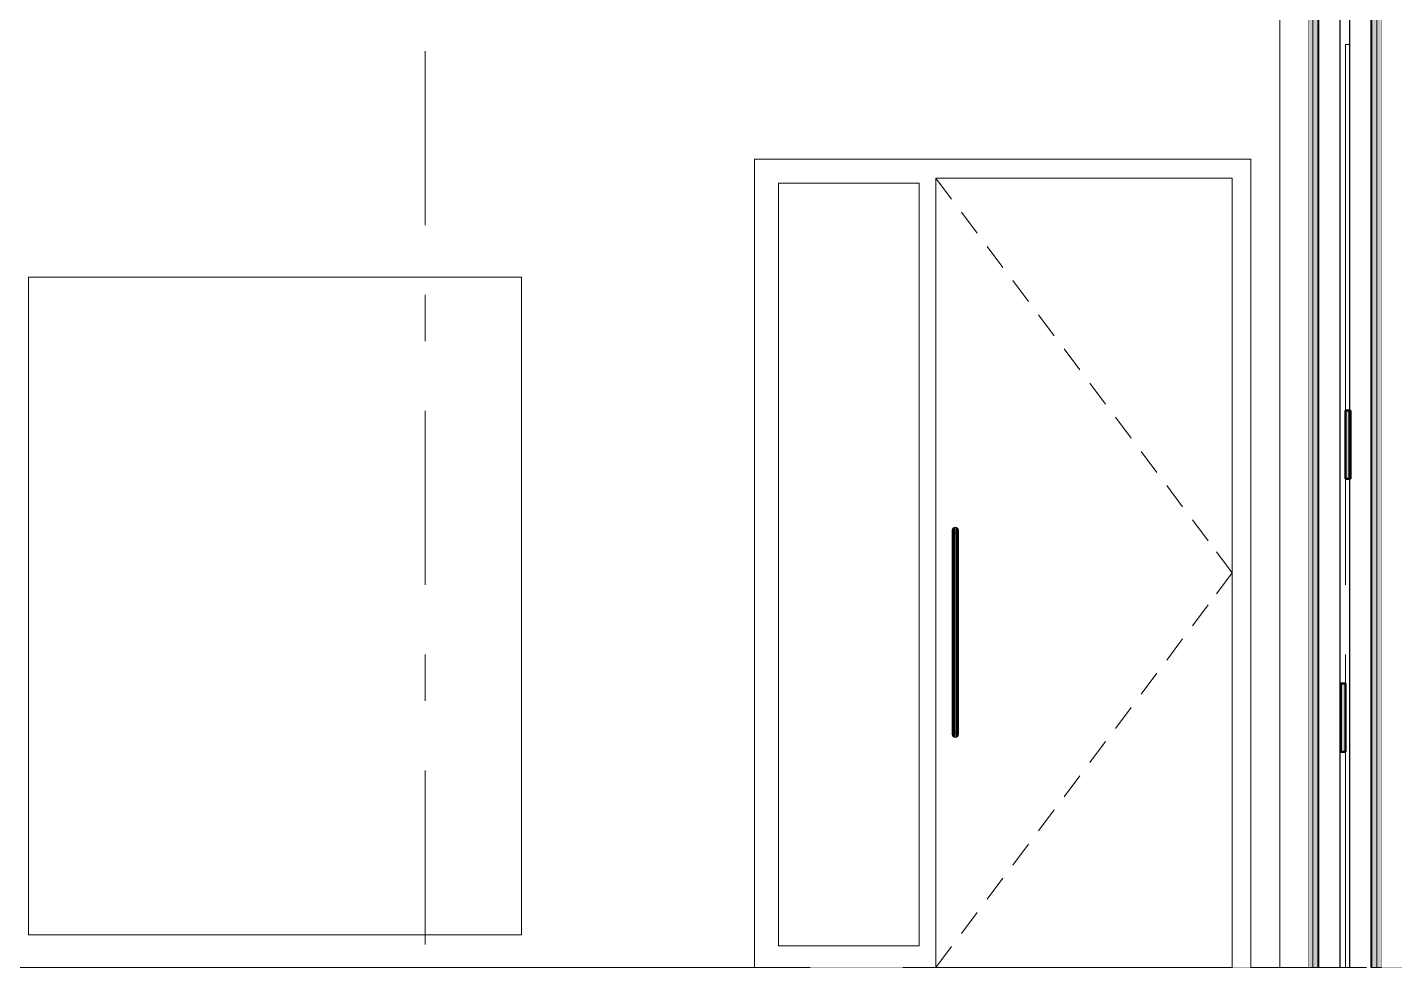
# Model space of a CAD drawing. Header units: millimetres. Extents: x -46169 to 228156, y -86316 to 18123.
# Drawn here: x 134053 to 138213, y -68961 to -66102 of the extents above; entities that cross this region are included whole.
import ezdxf
from ezdxf.enums import TextEntityAlignment as Align

# ---------------------------------------------------------------- set-up
doc = ezdxf.new("R2010")
doc.units = ezdxf.units.MM
doc.header["$MEASUREMENT"] = 0
for name, pattern in [('Dashed', [2822.222233, 1411.111116, -1411.111116]), ('Double Dashed', [1093.611073, 529.166651, -211.666656, 141.111112, -211.666656]), ('Wipeout_Contour', [1000, 0, -1000])]:
    doc.linetypes.add(name, pattern=pattern)
for name, color, linetype, lineweight, true_color in [('0_Pen_No__105', 7, 'Continuous', 15, 0xa6a6a6), ('New_A-15-MG_Structural_Grid_Phase_2_Pen_No__222', 7, 'Continuous', 13, 0x65af33), ('New_A-25-M_Wall_Int_Pen_No__107', 7, 'Continuous', 15, 0xa6a6a6), ('New_ArchiCAD Doors_Pen_No__63', 7, 'Continuous', 20, 0x606060), ('S-280-M_STRUCT_FRAME.IFC Import_Pen_No__30', 7, 'Continuous', 50, 0x2a2a2a)]:
    doc.layers.add(name, color=color, linetype=linetype, lineweight=lineweight, true_color=true_color)
for name, color, linetype in [('New_A-15-MG_Structural_Grid_Phase_2', 7, 'Continuous'), ('New_A-20-M_Floor_Slab', 7, 'Continuous'), ('New_A-25-M_Wall_Int', 7, 'Continuous'), ('New_ArchiCAD Doors', 7, 'Continuous'), ('New_ArchiCAD Windows', 7, 'Continuous'), ('S-280-M_COLUMN.IFC Import', 7, 'Continuous'), ('S-280-M_STRUCT_FRAME.IFC Import', 7, 'Continuous')]:
    doc.layers.add(name, color=color, linetype=linetype)
for name, color, linetype, lineweight in [('New_A-20-M_Floor_Slab_Pen_No__4', 7, 'Continuous', 20), ('New_A-25-M_Wall_Int_Pen_No__1', 7, 'Continuous', 13), ('New_A-25-M_Wall_Int_Pen_No__87', 8, 'Continuous', 20), ('New_ArchiCAD Doors_Pen_No__3', 7, 'Continuous', 18), ('New_ArchiCAD Doors_Pen_No__93', 8, 'Continuous', 13), ('New_ArchiCAD Windows_Pen_No__87', 8, 'Continuous', 20), ('S-280-M_STRUCT_FRAME.IFC Import_Pen_No__160', 5, 'Continuous', 200), ('S-280-M_STRUCT_FRAME.IFC Import_Pen_No__90', 8, 'Continuous', 20)]:
    doc.layers.add(name, color=color, linetype=linetype, lineweight=lineweight)
doc.styles.add('GENERATED_STYLE_1', font='')
doc.styles.get('GENERATED_STYLE_1').set_extended_font_data('Swis721 BT')

# ---------------------------------------------------------------- blocks, each defined once
blk = doc.blocks.new('Section Elem_53_1', base_point=(104446.8, -81111))
at = {"color": 254, "linetype": 'Wipeout_Contour', "lineweight": 0, "ltscale": 597498.773661}
blk.add_wipeout([(138338.7, -68986), (138338.7, -68961), (126599.8, -68961), (126599.8, -68986)], dxfattribs=at).dxf.layer = 'New_A-20-M_Floor_Slab'
at = {"layer": 'New_A-20-M_Floor_Slab_Pen_No__4', "linetype": 'Continuous'}
for p, q in [((138048.8, -68961), (138045.8, -68961)), ((138073.8, -68961), (138048.8, -68961)), ((138076.8, -68961), (138073.8, -68961))]:
    blk.add_line(p, q, dxfattribs=at)
at = {"layer": 'New_A-20-M_Floor_Slab_Pen_No__4', "linetype": 'Continuous', "flags": 128}
for points in [[(137948.8, -68961), (126599.8, -68961), (117972.9, -68961)], [(137981.8, -68961), (137978.8, -68961), (137963.8, -68961), (137948.8, -68961)], [(138173.8, -68961), (138158.8, -68961), (138143.8, -68961), (138140.8, -68961)], [(142963.6, -68961), (138338.7, -68961), (138173.8, -68961)]]:
    blk.add_lwpolyline(points, dxfattribs=at)
blk = doc.blocks.new('Section Elem_117_1', base_point=(104446.8, -81111))
at = {"layer": 'New_A-25-M_Wall_Int_Pen_No__107', "linetype": 'Continuous'}
for points in [[(137963.8, -65361), (137948.8, -65361), (137948.8, -68961), (137963.8, -68961)], [(137978.8, -65361), (137963.8, -65361), (137963.8, -68961), (137978.8, -68961)]]:
    blk.add_hatch(color=256, dxfattribs=at).paths.add_polyline_path(points)
at = {"layer": 'New_A-25-M_Wall_Int_Pen_No__107', "linetype": 'Continuous', "lineweight": 0, "true_color": 0x535353}
blk.add_hatch(color=251, dxfattribs=at).paths.add_polyline_path([(137981.8, -65361), (137978.8, -65361), (137978.8, -68961), (137981.8, -68961)])
at = {"layer": 'New_A-25-M_Wall_Int_Pen_No__1', "linetype": 'Continuous'}
for p, q in [((137948.8, -65361), (137948.8, -65961)), ((137949.5, -65361), (137948.8, -65361)), ((137948.8, -65986), (137948.8, -68961))]:
    blk.add_line(p, q, dxfattribs=at)
at = {"color": 254, "linetype": 'Wipeout_Contour', "lineweight": 0, "ltscale": 613983.884246}
blk.add_wipeout([(138045.8, -65361), (137981.8, -65361), (137981.8, -68961), (138045.8, -68961)], dxfattribs=at).dxf.layer = 'New_A-25-M_Wall_Int'
at = {"layer": 'New_A-25-M_Wall_Int_Pen_No__107', "linetype": 'Continuous', "lineweight": 0, "true_color": 0x535353}
blk.add_hatch(color=251, dxfattribs=at).paths.add_polyline_path([(138048.8, -65361), (138045.8, -65361), (138045.8, -68961), (138048.8, -68961)])
at = {"layer": 'New_A-25-M_Wall_Int_Pen_No__1', "linetype": 'Continuous'}
for p, q in [((137963.8, -65361), (137963.8, -68961)), ((137978.8, -65361), (137978.8, -68961)), ((137981.8, -65361), (137981.8, -68961)), ((138045.8, -65361), (138045.8, -68961)), ((138048.8, -65361), (138048.8, -68961))]:
    blk.add_line(p, q, dxfattribs=at)
blk = doc.blocks.new('Section Elem_168_1', base_point=(104446.8, -81111))
at = {"layer": 'New_A-25-M_Wall_Int_Pen_No__107', "linetype": 'Continuous', "lineweight": 0, "true_color": 0x535353}
blk.add_hatch(color=251, dxfattribs=at).paths.add_polyline_path([(138140.8, -68961), (138143.8, -68961), (138143.8, -65361), (138140.8, -65361)])
at = {"layer": 'New_A-25-M_Wall_Int_Pen_No__107', "linetype": 'Continuous'}
for points in [[(138143.8, -68961), (138158.8, -68961), (138158.8, -65361), (138143.8, -65361)], [(138158.8, -68961), (138173.8, -68961), (138173.8, -65361), (138158.8, -65361)]]:
    blk.add_hatch(color=256, dxfattribs=at).paths.add_polyline_path(points)
at = {"layer": 'New_A-25-M_Wall_Int_Pen_No__1', "linetype": 'Continuous'}
for p, q in [((138173.8, -65361), (138173.8, -65961)), ((138173.8, -65986), (138173.8, -68961))]:
    blk.add_line(p, q, dxfattribs=at)
at = {"color": 254, "linetype": 'Wipeout_Contour', "lineweight": 0, "ltscale": 614325.587431}
blk.add_wipeout([(138076.8, -68961), (138140.8, -68961), (138140.8, -65361), (138076.8, -65361)], dxfattribs=at).dxf.layer = 'New_A-25-M_Wall_Int'
at = {"layer": 'New_A-25-M_Wall_Int_Pen_No__107', "linetype": 'Continuous', "lineweight": 0, "true_color": 0x535353}
blk.add_hatch(color=251, dxfattribs=at).paths.add_polyline_path([(138073.8, -65361), (138073.8, -68961), (138076.8, -68961), (138076.8, -65361)])
at = {"layer": 'New_A-25-M_Wall_Int_Pen_No__1', "linetype": 'Continuous'}
for p, q in [((138073.8, -65361), (138073.8, -68961)), ((138076.8, -65361), (138076.8, -68961)), ((138140.8, -65361), (138140.8, -68961)), ((138143.8, -65361), (138143.8, -68961)), ((138158.8, -65361), (138158.8, -68961))]:
    blk.add_line(p, q, dxfattribs=at)
blk = doc.blocks.new('Section Elem_195_1', base_point=(104446.8, -81111))
at = {"color": 254, "linetype": 'Wipeout_Contour', "lineweight": 0, "ltscale": 1683210.002695484}
blk.add_wipeout([(138173.8, -65951.3), (138177.7, -65951.3), (138177.7, -65961), (138264, -65961), (138264, -65894.1), (138228.2, -65894.1), (138228.2, -65376.6), (138228.2, -65361), (138177.7, -65361), (138177.7, -65378.3), (138173.8, -65378.3)], dxfattribs=at).dxf.layer = 'New_A-25-M_Wall_Int'
at = {"color": 254, "linetype": 'Wipeout_Contour', "lineweight": 0, "ltscale": 615258.136484}
blk.add_wipeout([(138264, -65986), (138173.8, -65986), (138173.8, -68961), (138264, -68961)], dxfattribs=at).dxf.layer = 'New_A-25-M_Wall_Int'
at = {"layer": 'New_A-25-M_Wall_Int_Pen_No__87', "linetype": 'Continuous'}
for p, q in [((138177.7, -65361), (138228.2, -65361)), ((138264, -65894.1), (138264, -65961)), ((138264, -65986), (138264, -68961))]:
    blk.add_line(p, q, dxfattribs=at)
blk = doc.blocks.new('Section Elem_196_1', base_point=(104446.8, -81111))
at = {"color": 254, "linetype": 'Wipeout_Contour', "lineweight": 0, "ltscale": 1374500.680684703}
blk.add_wipeout([(137863.1, -65961), (137948.8, -65961), (137948.8, -65361), (137899.2, -65361), (137899.2, -65371.7), (137899.2, -65652.1), (137899.2, -65654.7), (137899.2, -65665.4), (137863.1, -65665.4)], dxfattribs=at).dxf.layer = 'New_A-25-M_Wall_Int'
at = {"color": 254, "linetype": 'Wipeout_Contour', "lineweight": 0, "ltscale": 614133.449271}
blk.add_wipeout([(137948.8, -65986), (137863.1, -65986), (137863.1, -68961), (137948.8, -68961)], dxfattribs=at).dxf.layer = 'New_A-25-M_Wall_Int'
at = {"layer": 'New_A-25-M_Wall_Int_Pen_No__87', "linetype": 'Continuous'}
for p, q in [((137948.8, -65361), (137899.2, -65361)), ((137863.1, -65961), (137863.1, -65665.4)), ((137863.1, -68961), (137863.1, -65986))]:
    blk.add_line(p, q, dxfattribs=at)
blk = doc.blocks.new('Section Elem_198_1', base_point=(104446.8, -81111))
at = {"layer": 'New_ArchiCAD Doors_Pen_No__3', "linetype": 'Continuous'}
for p, q in [((136894.7, -66663.9), (136942.8, -66727.9)), ((136972.8, -66767.8), (137020.8, -66831.8)), ((137050.9, -66871.8), (137098.9, -66935.7)), ((137129, -66975.7), (137177, -67039.6)), ((137207.1, -67079.6), (137255.1, -67143.6)), ((137285.1, -67183.6), (137333.2, -67247.5)), ((137363.2, -67287.5), (137411.3, -67351.4)), ((137441.3, -67391.4), (137489.4, -67455.4)), ((137519.4, -67495.4), (137567.5, -67559.3)), ((137597.5, -67599.3), (137645.6, -67663.2)), ((137597.5, -67921.6), (137645.6, -67857.7)), ((137519.4, -68025.6), (137567.5, -67961.6)), ((137441.3, -68129.5), (137489.4, -68065.5)), ((137363.2, -68233.4), (137411.3, -68169.5)), ((137285.1, -68337.4), (137333.2, -68273.4)), ((137207.1, -68441.3), (137255.1, -68377.3)), ((137129, -68545.2), (137177, -68481.3)), ((137050.9, -68649.2), (137098.9, -68585.2)), ((136972.8, -68753.1), (137020.8, -68689.1)), ((136894.7, -68857), (136942.8, -68793.1))]:
    blk.add_line(p, q, dxfattribs=at)
at = {"color": 254, "linetype": 'Wipeout_Contour', "lineweight": 0, "ltscale": 761650.559238}
blk.add_wipeout([(136265.6, -66576), (136265.6, -68961), (136338.6, -68961), (136338.6, -68895), (136338.6, -66576)], dxfattribs=at).dxf.layer = 'New_ArchiCAD Doors'
at = {"color": 254, "linetype": 'Wipeout_Contour', "lineweight": 0, "ltscale": 763787.422222}
blk.add_wipeout([(136816.6, -66576), (136766.6, -66576), (136766.6, -68895), (136766.6, -68961), (136816.6, -68961)], dxfattribs=at).dxf.layer = 'New_ArchiCAD Doors'
at = {"color": 254, "linetype": 'Wipeout_Contour', "lineweight": 0, "ltscale": 614074.603023}
blk.add_wipeout([(137718.6, -68961), (137775.6, -68961), (137775.6, -66576), (137718.6, -66576)], dxfattribs=at).dxf.layer = 'New_ArchiCAD Doors'
at = {"color": 254, "linetype": 'Wipeout_Contour', "lineweight": 0, "ltscale": 611764.71027}
blk.add_wipeout([(136867.4, -68242.5), (136867.4, -68255.3), (136869.5, -68258.3), (136869.5, -68243.2)], dxfattribs=at).dxf.layer = 'New_ArchiCAD Doors'
at = {"layer": 'New_ArchiCAD Doors_Pen_No__3', "linetype": 'Continuous'}
for p, q in [((137670.6, -67696.5), (137718.6, -67760.5)), ((137670.6, -67824.4), (137718.6, -67760.5)), ((136816.6, -68961), (136864.7, -68897))]:
    blk.add_line(p, q, dxfattribs=at)
at = {"color": 254, "linetype": 'Wipeout_Contour', "lineweight": 0, "ltscale": 1523357.132244778}
blk.add_wipeout([(136816.6, -66560), (137718.6, -66560), (137718.6, -66576), (137775.6, -66576), (137775.6, -66503), (136265.6, -66503), (136265.6, -66576), (136338.6, -66576), (136766.6, -66576), (136816.6, -66576)], dxfattribs=at).dxf.layer = 'New_ArchiCAD Doors'
at = {"color": 254, "linetype": 'Wipeout_Contour', "lineweight": 0, "ltscale": 611813.700769}
blk.add_wipeout([(136879.9, -68260.2), (136882.9, -68258.1), (136882.9, -68243.1), (136879.9, -68243.6)], dxfattribs=at).dxf.layer = 'New_ArchiCAD Doors'
at = {"color": 254, "linetype": 'Wipeout_Contour', "lineweight": 0, "ltscale": 611852.129747}
blk.add_wipeout([(136766.6, -68895), (136338.6, -68895), (136338.6, -68961), (136766.6, -68961)], dxfattribs=at).dxf.layer = 'New_ArchiCAD Doors'
at = {"layer": 'New_ArchiCAD Doors_Pen_No__3', "linetype": 'Continuous'}
blk.add_line((136816.6, -66560), (136864.7, -66623.9), dxfattribs=at)
at = {"layer": 'New_ArchiCAD Doors_Pen_No__63', "linetype": 'Continuous'}
for p, q in [((136265.6, -66503), (136265.6, -66576)), ((137775.6, -66503), (136265.6, -66503)), ((137775.6, -66576), (137775.6, -66503)), ((136265.6, -68961), (136265.6, -66576)), ((136338.6, -66576), (136338.6, -68895)), ((136338.6, -66576), (136766.6, -66576)), ((136766.6, -66576), (136766.6, -68895)), ((136816.6, -68961), (136816.6, -66560)), ((136816.6, -66560), (137718.6, -66560)), ((137718.6, -66560), (137718.6, -68961)), ((137775.6, -68961), (137775.6, -66576)), ((136338.6, -68895), (136766.6, -68895))]:
    blk.add_line(p, q, dxfattribs=at)
at = {"color": 254, "linetype": 'Wipeout_Contour', "lineweight": 0, "ltscale": 611776.858097}
blk.add_wipeout([(136869.5, -68258.3), (136872.6, -68260.3), (136872.6, -68243.6), (136869.5, -68243.2)], dxfattribs=at).dxf.layer = 'New_ArchiCAD Doors'
at = {"color": 254, "linetype": 'Wipeout_Contour', "lineweight": 0, "ltscale": 611790.44781}
blk.add_wipeout([(136872.6, -68260.3), (136876.3, -68261), (136876.3, -68243.8), (136872.6, -68243.6)], dxfattribs=at).dxf.layer = 'New_ArchiCAD Doors'
at = {"color": 254, "linetype": 'Wipeout_Contour', "lineweight": 0, "ltscale": 611803.383418}
blk.add_wipeout([(136876.3, -68261), (136879.9, -68260.2), (136879.9, -68243.6), (136876.3, -68243.8)], dxfattribs=at).dxf.layer = 'New_ArchiCAD Doors'
at = {"color": 254, "linetype": 'Wipeout_Contour', "lineweight": 0, "ltscale": 611756.052335}
blk.add_wipeout([(136866.6, -68252), (136867.4, -68255.3), (136867.4, -68242.5), (136866.6, -68241.8)], dxfattribs=at).dxf.layer = 'New_ArchiCAD Doors'
at = {"color": 254, "linetype": 'Wipeout_Contour', "lineweight": 0, "ltscale": 611819.850785}
blk.add_wipeout([(136882.9, -68258.1), (136884.9, -68254.9), (136884.9, -68242.4), (136882.9, -68243.1)], dxfattribs=at).dxf.layer = 'New_ArchiCAD Doors'
at = {"color": 254, "linetype": 'Wipeout_Contour', "lineweight": 0, "ltscale": 611820.892564}
blk.add_wipeout([(136884.9, -68254.9), (136885.6, -68251.3), (136885.6, -68241.6), (136884.9, -68242.4)], dxfattribs=at).dxf.layer = 'New_ArchiCAD Doors'
at = {"color": 254, "linetype": 'Wipeout_Contour', "lineweight": 0, "ltscale": 611262.787941}
blk.add_wipeout([(136882.9, -68243.1), (136882.9, -67639.8), (136879.9, -67639.3), (136879.9, -68243.6)], dxfattribs=at).dxf.layer = 'New_ArchiCAD Doors'
at = {"color": 254, "linetype": 'Wipeout_Contour', "lineweight": 0, "ltscale": 611211.127817}
blk.add_wipeout([(136866.6, -68241.8), (136867.4, -68242.5), (136867.4, -67640.4), (136866.6, -67641.1)], dxfattribs=at).dxf.layer = 'New_ArchiCAD Doors'
at = {"color": 254, "linetype": 'Wipeout_Contour', "lineweight": 0, "ltscale": 611216.318175}
blk.add_wipeout([(136867.4, -68242.5), (136869.5, -68243.2), (136869.5, -67639.7), (136867.4, -67640.4)], dxfattribs=at).dxf.layer = 'New_ArchiCAD Doors'
at = {"color": 254, "linetype": 'Wipeout_Contour', "lineweight": 0, "ltscale": 611225.700857}
blk.add_wipeout([(136869.5, -68243.2), (136872.6, -68243.6), (136872.6, -67639.3), (136869.5, -67639.7)], dxfattribs=at).dxf.layer = 'New_ArchiCAD Doors'
at = {"color": 254, "linetype": 'Wipeout_Contour', "lineweight": 0, "ltscale": 611237.826851}
blk.add_wipeout([(136872.6, -68243.6), (136876.3, -68243.8), (136876.3, -67639.1), (136872.6, -67639.3)], dxfattribs=at).dxf.layer = 'New_ArchiCAD Doors'
at = {"color": 254, "linetype": 'Wipeout_Contour', "lineweight": 0, "ltscale": 611250.850103}
blk.add_wipeout([(136876.3, -68243.8), (136879.9, -68243.6), (136879.9, -67639.3), (136876.3, -67639.1)], dxfattribs=at).dxf.layer = 'New_ArchiCAD Doors'
at = {"color": 254, "linetype": 'Wipeout_Contour', "lineweight": 0, "ltscale": 610666.273417}
blk.add_wipeout([(136866.6, -67641.1), (136867.4, -67640.4), (136867.4, -67627.7), (136866.6, -67631)], dxfattribs=at).dxf.layer = 'New_ArchiCAD Doors'
at = {"color": 254, "linetype": 'Wipeout_Contour', "lineweight": 0, "ltscale": 610668.01278}
blk.add_wipeout([(136867.4, -67640.4), (136869.5, -67639.7), (136869.5, -67624.6), (136867.4, -67627.7)], dxfattribs=at).dxf.layer = 'New_ArchiCAD Doors'
at = {"color": 254, "linetype": 'Wipeout_Contour', "lineweight": 0, "ltscale": 610674.643729}
blk.add_wipeout([(136869.5, -67639.7), (136872.6, -67639.3), (136872.6, -67622.6), (136869.5, -67624.6)], dxfattribs=at).dxf.layer = 'New_ArchiCAD Doors'
at = {"color": 254, "linetype": 'Wipeout_Contour', "lineweight": 0, "ltscale": 611276.579504}
blk.add_wipeout([(136884.9, -68242.4), (136885.6, -68241.6), (136885.6, -67641.3), (136884.9, -67640.5)], dxfattribs=at).dxf.layer = 'New_ArchiCAD Doors'
at = {"color": 254, "linetype": 'Wipeout_Contour', "lineweight": 0, "ltscale": 611271.822915}
blk.add_wipeout([(136882.9, -67639.8), (136882.9, -68243.1), (136884.9, -68242.4), (136884.9, -67640.5)], dxfattribs=at).dxf.layer = 'New_ArchiCAD Doors'
at = {"layer": 'New_ArchiCAD Doors_Pen_No__93', "linetype": 'Continuous'}
for p, q in [((136866.6, -68241.8), (136866.6, -68252)), ((136867.4, -68242.5), (136866.6, -68241.8)), ((136867.4, -68255.3), (136866.6, -68252)), ((136867.4, -68242.5), (136867.4, -68255.3)), ((136869.5, -68243.2), (136867.4, -68242.5)), ((136869.5, -68258.3), (136867.4, -68255.3)), ((136869.5, -68243.2), (136869.5, -68258.3)), ((136872.6, -68243.6), (136869.5, -68243.2)), ((136872.6, -68260.3), (136869.5, -68258.3)), ((136872.6, -68243.6), (136872.6, -68260.3)), ((136876.3, -68243.8), (136872.6, -68243.6)), ((136876.3, -68261), (136872.6, -68260.3)), ((136879.9, -68243.6), (136876.3, -68243.8)), ((136876.3, -68243.8), (136876.3, -68261)), ((136879.9, -68260.2), (136876.3, -68261)), ((136882.9, -68243.1), (136879.9, -68243.6)), ((136879.9, -68243.6), (136879.9, -68260.2)), ((136882.9, -68258.1), (136879.9, -68260.2)), ((136884.9, -68242.4), (136882.9, -68243.1)), ((136882.9, -68243.1), (136882.9, -68258.1)), ((136884.9, -68254.9), (136882.9, -68258.1)), ((136885.6, -68241.6), (136884.9, -68242.4)), ((136884.9, -68242.4), (136884.9, -68254.9)), ((136885.6, -68251.3), (136884.9, -68254.9)), ((136885.6, -68241.6), (136885.6, -68251.3))]:
    blk.add_line(p, q, dxfattribs=at)
at = {"color": 254, "linetype": 'Wipeout_Contour', "lineweight": 0, "ltscale": 610732.333923}
blk.add_wipeout([(136884.9, -67640.5), (136885.6, -67641.3), (136885.6, -67631.6), (136884.9, -67628)], dxfattribs=at).dxf.layer = 'New_ArchiCAD Doors'
at = {"color": 254, "linetype": 'Wipeout_Contour', "lineweight": 0, "ltscale": 610723.88023}
blk.add_wipeout([(136882.9, -67639.8), (136884.9, -67640.5), (136884.9, -67628), (136882.9, -67624.9)], dxfattribs=at).dxf.layer = 'New_ArchiCAD Doors'
at = {"color": 254, "linetype": 'Wipeout_Contour', "lineweight": 0, "ltscale": 610711.974196}
blk.add_wipeout([(136882.9, -67639.8), (136882.9, -67624.9), (136879.9, -67622.8), (136879.9, -67639.3)], dxfattribs=at).dxf.layer = 'New_ArchiCAD Doors'
at = {"color": 254, "linetype": 'Wipeout_Contour', "lineweight": 0, "ltscale": 610685.313219}
blk.add_wipeout([(136872.6, -67639.3), (136876.3, -67639.1), (136876.3, -67622), (136872.6, -67622.6)], dxfattribs=at).dxf.layer = 'New_ArchiCAD Doors'
at = {"color": 254, "linetype": 'Wipeout_Contour', "lineweight": 0, "ltscale": 610698.423738}
blk.add_wipeout([(136876.3, -67639.1), (136879.9, -67639.3), (136879.9, -67622.8), (136876.3, -67622)], dxfattribs=at).dxf.layer = 'New_ArchiCAD Doors'
at = {"layer": 'New_ArchiCAD Doors_Pen_No__93', "linetype": 'Continuous'}
for p, q in [((136867.4, -67627.7), (136866.6, -67631)), ((136866.6, -67641.1), (136866.6, -67631)), ((136869.5, -67624.6), (136867.4, -67627.7)), ((136867.4, -67640.4), (136867.4, -67627.7)), ((136872.6, -67622.6), (136869.5, -67624.6)), ((136869.5, -67639.7), (136869.5, -67624.6)), ((136876.3, -67622), (136872.6, -67622.6)), ((136872.6, -67639.3), (136872.6, -67622.6)), ((136876.3, -67639.1), (136876.3, -67622)), ((136879.9, -67622.8), (136876.3, -67622)), ((136879.9, -67639.3), (136879.9, -67622.8)), ((136882.9, -67624.9), (136879.9, -67622.8)), ((136882.9, -67639.8), (136882.9, -67624.9)), ((136884.9, -67628), (136882.9, -67624.9)), ((136884.9, -67640.5), (136884.9, -67628)), ((136885.6, -67631.6), (136884.9, -67628)), ((136885.6, -67641.3), (136885.6, -67631.6)), ((136867.4, -67640.4), (136866.6, -67641.1)), ((136866.6, -68241.8), (136866.6, -67641.1)), ((136869.5, -67639.7), (136867.4, -67640.4)), ((136867.4, -68242.5), (136867.4, -67640.4)), ((136872.6, -67639.3), (136869.5, -67639.7)), ((136869.5, -68243.2), (136869.5, -67639.7)), ((136876.3, -67639.1), (136872.6, -67639.3)), ((136872.6, -68243.6), (136872.6, -67639.3)), ((136876.3, -68243.8), (136876.3, -67639.1)), ((136879.9, -67639.3), (136876.3, -67639.1)), ((136879.9, -68243.6), (136879.9, -67639.3)), ((136882.9, -67639.8), (136879.9, -67639.3)), ((136882.9, -68243.1), (136882.9, -67639.8)), ((136884.9, -67640.5), (136882.9, -67639.8)), ((136884.9, -68242.4), (136884.9, -67640.5)), ((136885.6, -67641.3), (136884.9, -67640.5)), ((136885.6, -67641.3), (136885.6, -68241.6))]:
    blk.add_line(p, q, dxfattribs=at)
blk = doc.blocks.new('Section Elem_199_1', base_point=(104446.8, -81111))
at = {"layer": 'New_ArchiCAD Windows_Pen_No__87', "linetype": 'Continuous'}
for p, q in [((135556.7, -66861), (134056.7, -66861)), ((134056.7, -66861), (134056.7, -68861)), ((135556.7, -68861), (135556.7, -66861)), ((134056.7, -68861), (135556.7, -68861))]:
    blk.add_line(p, q, dxfattribs=at)
blk = doc.blocks.new('Section Elem_226_1', base_point=(104446.8, -81111))
at = {"color": 254, "linetype": 'Wipeout_Contour', "lineweight": 0, "ltscale": 1536110.838001523}
blk.add_wipeout([(138048.8, -65968.6), (138048.8, -68097.2), (138063.7, -68097.2), (138063.7, -68961), (138073.8, -68961), (138073.8, -67474.8), (138063.7, -67474.8), (138063.7, -66154.4), (138073.8, -66154.4), (138073.8, -65968.6)], dxfattribs=at).dxf.layer = 'S-280-M_COLUMN.IFC Import'
at = {"color": 254, "linetype": 'Wipeout_Contour', "lineweight": 0, "ltscale": 917249.709805}
blk.add_wipeout([(138048.8, -65379.7), (138048.8, -65949.9), (138054.4, -65947.5), (138058.1, -65938.6), (138058.1, -65391), (138054.4, -65382)], dxfattribs=at).dxf.layer = 'S-280-M_COLUMN.IFC Import'
at = {"color": 254, "linetype": 'Wipeout_Contour', "lineweight": 0, "ltscale": 917348.005056}
blk.add_wipeout([(138072.9, -65382), (138069.2, -65391), (138069.2, -65938.6), (138072.9, -65947.5), (138073.8, -65947.9), (138073.8, -65381.6)], dxfattribs=at).dxf.layer = 'S-280-M_COLUMN.IFC Import'
blk = doc.blocks.new('Section Elem_429_1', base_point=(104446.8, -81111))
at = {"layer": 'S-280-M_STRUCT_FRAME.IFC Import_Pen_No__30', "linetype": 'Continuous'}
blk.add_line((138078.7, -67474.8), (138063.7, -67474.8), dxfattribs=at)
at = {"color": 254, "linetype": 'Wipeout_Contour', "lineweight": 0, "ltscale": 613365.308405}
blk.add_wipeout([(138063.7, -66154.4), (138063.7, -67267.3), (138073.8, -67267.3), (138073.8, -66154.4)], dxfattribs=at).dxf.layer = 'S-280-M_STRUCT_FRAME.IFC Import'
at = {"layer": 'S-280-M_STRUCT_FRAME.IFC Import_Pen_No__160', "linetype": 'Continuous', "lineweight": 0, "true_color": 0x00007f}
blk.add_hatch(color=176, dxfattribs=at).paths.add_polyline_path([(138063.7, -67267.3), (138063.7, -67474.8), (138078.7, -67474.8), (138078.7, -67267.3)])
at = {"layer": 'S-280-M_STRUCT_FRAME.IFC Import_Pen_No__30', "linetype": 'Continuous'}
for p, q in [((138063.7, -67267.3), (138063.7, -67474.8)), ((138078.7, -67267.3), (138063.7, -67267.3)), ((138078.7, -67267.3), (138078.7, -67474.8))]:
    blk.add_line(p, q, dxfattribs=at)
at = {"layer": 'S-280-M_STRUCT_FRAME.IFC Import_Pen_No__90', "linetype": 'Continuous'}
for p, q in [((138063.7, -66154.4), (138063.7, -67267.3)), ((138073.8, -66154.4), (138063.7, -66154.4))]:
    blk.add_line(p, q, dxfattribs=at)
blk = doc.blocks.new('Section Elem_430_1', base_point=(104446.8, -81111))
at = {"layer": 'S-280-M_STRUCT_FRAME.IFC Import_Pen_No__30', "linetype": 'Continuous'}
blk.add_line((138063.7, -68097.2), (138048.7, -68097.2), dxfattribs=at)
at = {"color": 254, "linetype": 'Wipeout_Contour', "lineweight": 0, "ltscale": 616701.823127}
blk.add_wipeout([(138048.8, -68304.6), (138048.8, -68961), (138063.7, -68961), (138063.7, -68304.6)], dxfattribs=at).dxf.layer = 'S-280-M_STRUCT_FRAME.IFC Import'
at = {"layer": 'S-280-M_STRUCT_FRAME.IFC Import_Pen_No__160', "linetype": 'Continuous', "lineweight": 0, "true_color": 0x00007f}
blk.add_hatch(color=176, dxfattribs=at).paths.add_polyline_path([(138048.7, -68097.2), (138048.7, -68304.6), (138063.7, -68304.6), (138063.7, -68097.2)])
at = {"layer": 'S-280-M_STRUCT_FRAME.IFC Import_Pen_No__30', "linetype": 'Continuous'}
for p, q in [((138048.7, -68097.2), (138048.7, -68304.6)), ((138063.7, -68097.2), (138063.7, -68304.6)), ((138063.7, -68304.6), (138048.7, -68304.6))]:
    blk.add_line(p, q, dxfattribs=at)
at = {"layer": 'S-280-M_STRUCT_FRAME.IFC Import_Pen_No__90', "linetype": 'Continuous'}
blk.add_line((138063.7, -68961), (138063.7, -68304.6), dxfattribs=at)
blk = doc.blocks.new('Standard grid marker[5]_1', base_point=(135263.8, -59706.3))
at = {"layer": 'New_A-15-MG_Structural_Grid_Phase_2_Pen_No__222', "linetype": 'Double Dashed'}
blk.add_line((135263.8, -60706.3), (135263.8, -84111), dxfattribs=at)
at = {"layer": 'New_A-15-MG_Structural_Grid_Phase_2_Pen_No__222', "style": 'GENERATED_STYLE_1'}
for tag, p in [('AC_MarkerText_1_0', (135263.8, -59167.6)), ('AC_MarkerText_1_1', (135263.8, -85572.3))]:
    blk.add_attdef(tag, text='', height=350, rotation=360, dxfattribs=at).set_placement(p, align=Align.MIDDLE_CENTER)
blk = doc.blocks.new('Standard grid marker[6]_1', base_point=(138063.8, -59706.3))
at = {"layer": 'New_A-15-MG_Structural_Grid_Phase_2_Pen_No__222', "linetype": 'Double Dashed'}
blk.add_line((138063.8, -60706.3), (138063.8, -84111), dxfattribs=at)
at = {"layer": 'New_A-15-MG_Structural_Grid_Phase_2_Pen_No__222', "style": 'GENERATED_STYLE_1'}
for tag, p in [('AC_MarkerText_1_0', (138063.8, -59162.9)), ('AC_MarkerText_1_1', (138063.8, -85567.6))]:
    blk.add_attdef(tag, text='', height=350, rotation=360, dxfattribs=at).set_placement(p, align=Align.MIDDLE_CENTER)
blk = doc.blocks.new('A03 Atrium Longitudinal Section_STORY_MARKER', base_point=(104446.8, -81111))
at = {"layer": '0_Pen_No__105', "linetype": 'Dashed', "ltscale": 0.2}
blk.add_line((105107.6, -68961), (184115, -68961), dxfattribs=at)

msp = doc.modelspace()

# ---------------------------------------------------------------- block references
at = {"layer": 'New_A-20-M_Floor_Slab'}
msp.add_blockref('Section Elem_53_1', (104446.8, -81111), dxfattribs=at)
at = {"layer": 'New_ArchiCAD Windows'}
msp.add_blockref('Section Elem_199_1', (104446.8, -81111), dxfattribs=at)

# ---------------------------------------------------------------- next in the draw order: block references
at = {"layer": 'New_A-15-MG_Structural_Grid_Phase_2', "color": 8, "linetype": 'Continuous', "lineweight": 15}
msp.add_blockref('Standard grid marker[5]_1', (135263.8, -59706.3), dxfattribs=at)
at = {"layer": 'New_A-25-M_Wall_Int'}
for name in ['Section Elem_117_1', 'Section Elem_168_1']:
    msp.add_blockref(name, (104446.8, -81111), dxfattribs=at)
at = {"layer": 'New_ArchiCAD Doors'}
msp.add_blockref('Section Elem_198_1', (104446.8, -81111), dxfattribs=at)

# ---------------------------------------------------------------- next in the draw order: block references
at = {"layer": 'New_A-25-M_Wall_Int'}
for name in ['Section Elem_196_1', 'Section Elem_195_1']:
    msp.add_blockref(name, (104446.8, -81111), dxfattribs=at)
at = {"layer": 'S-280-M_COLUMN.IFC Import'}
msp.add_blockref('Section Elem_226_1', (104446.8, -81111), dxfattribs=at)

# ---------------------------------------------------------------- next in the draw order: block references
at = {"layer": 'S-280-M_STRUCT_FRAME.IFC Import'}
for name in ['Section Elem_429_1', 'Section Elem_430_1']:
    msp.add_blockref(name, (104446.8, -81111), dxfattribs=at)

# ---------------------------------------------------------------- next in the draw order: block references
at = {"layer": 'New_A-15-MG_Structural_Grid_Phase_2', "color": 8, "linetype": 'Continuous', "lineweight": 15}
msp.add_blockref('Standard grid marker[6]_1', (138063.8, -59706.3), dxfattribs=at)

# ---------------------------------------------------------------- next in the draw order: block references
at = {"linetype": 'Continuous', "lineweight": 0}
msp.add_blockref('A03 Atrium Longitudinal Section_STORY_MARKER', (104446.8, -81111), dxfattribs=at)

doc.saveas('drawing.dxf')
